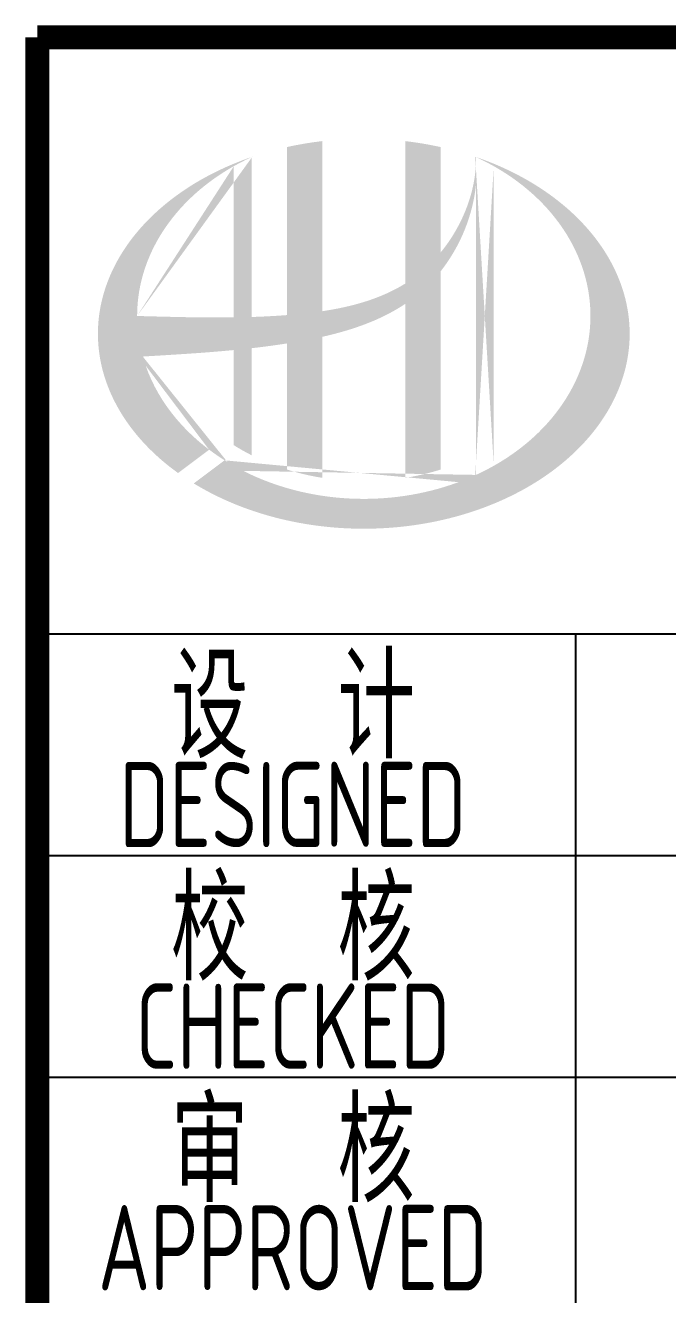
# Model space of a CAD drawing. Extents: x 5904849 to 6011887, y -826029 to -177002.
# Drawn here: x 5945214 to 5947099, y -402025 to -398302 of the extents above; entities that cross this region are included whole.
import ezdxf
from ezdxf.enums import TextEntityAlignment as Align

# ---------------------------------------------------------------- set-up
doc = ezdxf.new("R2010")
doc.units = 0
doc.header["$LTSCALE"] = 1000
doc.header["$MEASUREMENT"] = 0
doc.layers.get('0').update_dxf_attribs({"linetype": 'CONTINUOUS'})
doc.styles.add('AHD', font='sceie.shx', dxfattribs={"width": 0.7, "bigfont": 'sceic.shx'})

msp = doc.modelspace()

# ---------------------------------------------------------------- hatches: boundary and pattern name
h = msp.add_hatch(color=256)
edge = h.paths.add_edge_path()
edge.add_spline(control_points=[(5946085.9, -399215.7), (5946092, -399214.3), (5946098.1, -399212.9), (5946147.2, -399201), (5946189.8, -399188), (5946264.8, -399156.9), (5946297.7, -399139.9), (5946328.6, -399119.3)], knot_values=[61.629012, 61.629012, 61.629012, 61.629012, 63.330431, 63.330431, 75.353634, 75.353634, 85.398649, 85.398649, 85.398649, 85.398649], degree=3, periodic=0)
edge.add_line((5946328.6, -399119.3), (5946328.6, -399629.5))
edge.add_spline(control_points=[(5946328.6, -399629.5), (5946345.7, -399626.8), (5946362.7, -399623.5), (5946397.5, -399615.4), (5946415.2, -399610.6), (5946432.6, -399605.1)], knot_values=[4.908456, 4.908456, 4.908456, 4.908456, 4.992821, 4.992821, 5.083034, 5.083034, 5.083034, 5.083034], degree=3, periodic=0)
edge.add_line((5946432.6, -399605.1), (5946432.6, -399023.7))
edge.add_spline(control_points=[(5946432.6, -399023.7), (5946441.2, -399012.7), (5946449.4, -399001.4), (5946475.5, -398961.7), (5946491.2, -398931.8), (5946520.4, -398859), (5946531.6, -398815.2), (5946536.3, -398769.9), (5946536.4, -398768.6), (5946536.6, -398767.3)], knot_values=[97.991744, 97.991744, 97.991744, 97.991744, 101.64219, 101.64219, 110.337975, 110.337975, 121.934322, 121.934322, 122.270691, 122.270691, 122.270691, 122.270691], degree=3, periodic=0)
edge.add_line((5946536.6, -398767.3), (5946536.6, -398696.9))
edge.add_spline(control_points=[(5946536.6, -398696.9), (5946536.5, -398704.6), (5946536.1, -398712.2), (5946535.5, -398719.9)], knot_values=[126.194075, 126.194075, 126.194075, 126.194075, 128.396762, 128.396762, 128.396762, 128.396762], degree=3, periodic=0)
edge.add_spline(control_points=[(5946535.5, -398719.9), (5946535.1, -398726.1), (5946534.5, -398732.3), (5946533.7, -398738.6)], knot_values=[124.417049, 124.417049, 124.417049, 124.417049, 126.194075, 126.194075, 126.194075, 126.194075], degree=3, periodic=0)
edge.add_spline(control_points=[(5946533.7, -398738.6), (5946532.5, -398747.7), (5946531.1, -398756.8), (5946529.3, -398765.9)], knot_values=[121.80529, 121.80529, 121.80529, 121.80529, 124.417049, 124.417049, 124.417049, 124.417049], degree=3, periodic=0)
edge.add_spline(control_points=[(5946529.3, -398765.9), (5946526.9, -398778.1), (5946524, -398790.2), (5946520.5, -398802.2)], knot_values=[118.31574, 118.31574, 118.31574, 118.31574, 121.80529, 121.80529, 121.80529, 121.80529], degree=3, periodic=0)
edge.add_spline(control_points=[(5946520.5, -398802.2), (5946517, -398814.3), (5946512.9, -398826.3), (5946508.4, -398838.2)], knot_values=[114.795988, 114.795988, 114.795988, 114.795988, 118.31574, 118.31574, 118.31574, 118.31574], degree=3, periodic=0)
edge.add_spline(control_points=[(5946508.4, -398838.2), (5946503.9, -398849.9), (5946498.9, -398861.4), (5946493.5, -398872.8)], knot_values=[111.329641, 111.329641, 111.329641, 111.329641, 114.795988, 114.795988, 114.795988, 114.795988], degree=3, periodic=0)
edge.add_spline(control_points=[(5946493.5, -398872.8), (5946488, -398884.3), (5946481.9, -398895.7), (5946475.5, -398906.7)], knot_values=[107.79529, 107.79529, 107.79529, 107.79529, 111.329641, 111.329641, 111.329641, 111.329641], degree=3, periodic=0)
edge.add_spline(control_points=[(5946475.5, -398906.7), (5946469.2, -398917.6), (5946462.5, -398928.1), (5946455.3, -398938.4)], knot_values=[104.343579, 104.343579, 104.343579, 104.343579, 107.79529, 107.79529, 107.79529, 107.79529], degree=3, periodic=0)
edge.add_spline(control_points=[(5946455.3, -398938.4), (5946448.1, -398948.8), (5946440.5, -398958.8), (5946432.6, -398968.5)], knot_values=[100.8507, 100.8507, 100.8507, 100.8507, 104.343579, 104.343579, 104.343579, 104.343579], degree=3, periodic=0)
edge.add_line((5946432.6, -398968.5), (5946432.6, -398659.2))
edge.add_spline(control_points=[(5946432.6, -398659.2), (5946398.5, -398651.7), (5946363.7, -398645.8), (5946328.6, -398641.7)], knot_values=[4.423999, 4.423999, 4.423999, 4.423999, 4.558741, 4.558741, 4.558741, 4.558741], degree=3, periodic=0)
edge.add_line((5946328.6, -398641.7), (5946328.6, -399059.8))
edge.add_spline(control_points=[(5946328.6, -399059.8), (5946256.6, -399104.4), (5946172.4, -399127.6), (5946085.9, -399140.6)], knot_values=[63.246215, 63.246215, 63.246215, 63.246215, 87.689124, 87.689124, 87.689124, 87.689124], degree=3, periodic=0)
edge.add_line((5946085.9, -399140.6), (5946085.9, -398641.7))
edge.add_spline(control_points=[(5946085.9, -398641.7), (5946050.7, -398645.8), (5946015.9, -398651.7), (5945981.9, -398659.2)], knot_values=[4.866038, 4.866038, 4.866038, 4.866038, 5.000777, 5.000777, 5.000777, 5.000777], degree=3, periodic=0)
edge.add_line((5945981.9, -398659.2), (5945981.9, -399152.1))
edge.add_spline(control_points=[(5945981.9, -399152.1), (5945980.2, -399152.2), (5945945.3, -399154.8), (5945910.6, -399156.6), (5945877.9, -399157.6)], knot_values=[43.657356, 43.657356, 43.657356, 43.657356, 44.134253, 53.497092, 53.497092, 53.497092, 53.497092], degree=3, periodic=0)
edge.add_line((5945877.9, -399157.6), (5945877.9, -398688.5))
edge.add_spline(control_points=[(5945877.9, -398688.5), (5945860.8, -398694.3), (5945844.1, -398700.6), (5945827.7, -398707.4)], knot_values=[5.14157, 5.14157, 5.14157, 5.14157, 5.212921, 5.212921, 5.212921, 5.212921], degree=3, periodic=0)
edge.add_spline(control_points=[(5945827.7, -398707.4), (5945820.8, -398710.2), (5945813.9, -398713.1), (5945781.7, -398727.3), (5945757.2, -398739.5), (5945733.7, -398752.7)], knot_values=[5.212921, 5.212921, 5.212921, 5.212921, 5.24296, 5.24296, 5.355623, 5.355623, 5.355623, 5.355623], degree=3, periodic=0)
edge.add_spline(control_points=[(5945733.7, -398752.7), (5945718.8, -398761.1), (5945704.4, -398769.8), (5945690.4, -398778.9)], knot_values=[5.355623, 5.355623, 5.355623, 5.355623, 5.426974, 5.426974, 5.426974, 5.426974], degree=3, periodic=0)
edge.add_spline(control_points=[(5945690.4, -398778.9), (5945683, -398783.8), (5945675.7, -398788.7), (5945662.2, -398798.2), (5945656, -398802.7), (5945649.8, -398807.3)], knot_values=[5.426974, 5.426974, 5.426974, 5.426974, 5.464765, 5.464765, 5.498325, 5.498325, 5.498325, 5.498325], degree=3, periodic=0)
edge.add_spline(control_points=[(5945649.8, -398807.3), (5945623.8, -398826.9), (5945599.7, -398847.7), (5945577.8, -398869.7)], knot_values=[5.498325, 5.498325, 5.498325, 5.498325, 5.641027, 5.641027, 5.641027, 5.641027], degree=3, periodic=0)
edge.add_spline(control_points=[(5945577.8, -398869.7), (5945570.8, -398876.7), (5945564, -398883.8), (5945543.6, -398906.4), (5945530.7, -398922.2), (5945518.9, -398938.4)], knot_values=[5.641027, 5.641027, 5.641027, 5.641027, 5.686569, 5.686569, 5.783729, 5.783729, 5.783729, 5.783729], degree=3, periodic=0)
edge.add_spline(control_points=[(5945518.9, -398938.4), (5945503.8, -398959.2), (5945490.5, -398980.6), (5945477.4, -399005.6), (5945475.8, -399008.7), (5945474.2, -399011.9)], knot_values=[5.783729, 5.783729, 5.783729, 5.783729, 5.908374, 5.908374, 5.92643, 5.92643, 5.92643, 5.92643], degree=3, periodic=0)
edge.add_spline(control_points=[(5945474.2, -399011.9), (5945461.7, -399037), (5945451.7, -399062.7), (5945444.2, -399088.6)], knot_values=[5.92643, 5.92643, 5.92643, 5.92643, 6.069132, 6.069132, 6.069132, 6.069132], degree=3, periodic=0)
edge.add_spline(control_points=[(5945444.2, -399088.6), (5945440.9, -399099.7), (5945438.2, -399110.9), (5945432.8, -399137), (5945430.5, -399152.1), (5945429.1, -399167.1)], knot_values=[6.069132, 6.069132, 6.069132, 6.069132, 6.130179, 6.130179, 6.211834, 6.211834, 6.211834, 6.211834], degree=3, periodic=0)
edge.add_spline(control_points=[(5945429.1, -399167.1), (5945427.9, -399180.3), (5945427.2, -399193.5), (5945427.2, -399206.7)], knot_values=[6.211834, 6.211834, 6.211834, 6.211834, 6.283185, 6.283185, 6.283185, 6.283185], degree=3, periodic=0)
edge.add_spline(control_points=[(5945427.2, -399206.7), (5945427.2, -399216), (5945427.5, -399225.4), (5945428.2, -399234.7)], knot_values=[6.283185, 6.283185, 6.283185, 6.283185, 6.333655, 6.333655, 6.333655, 6.333655], degree=3, periodic=0)
edge.add_spline(control_points=[(5945428.2, -399234.7), (5945429.4, -399253.3), (5945431.9, -399271.9), (5945435.7, -399290.5)], knot_values=[6.333655, 6.333655, 6.333655, 6.333655, 6.434594, 6.434594, 6.434594, 6.434594], degree=3, periodic=0)
edge.add_spline(control_points=[(5945435.7, -399290.5), (5945435.9, -399291.7), (5945436.2, -399292.9), (5945440.1, -399311.4), (5945444.9, -399328.6), (5945450.8, -399345.6)], knot_values=[6.434594, 6.434594, 6.434594, 6.434594, 6.441278, 6.441278, 6.535532, 6.535532, 6.535532, 6.535532], degree=3, periodic=0)
edge.add_spline(control_points=[(5945450.8, -399345.6), (5945457, -399363.8), (5945464.5, -399381.9), (5945473.3, -399399.7)], knot_values=[6.535532, 6.535532, 6.535532, 6.535532, 6.636471, 6.636471, 6.636471, 6.636471], degree=3, periodic=0)
edge.add_spline(control_points=[(5945473.3, -399399.7), (5945475.5, -399404.1), (5945477.8, -399408.6), (5945487.1, -399426.2), (5945494.8, -399439.3), (5945503.2, -399452.1)], knot_values=[6.636471, 6.636471, 6.636471, 6.636471, 6.661894, 6.661894, 6.73741, 6.73741, 6.73741, 6.73741], degree=3, periodic=0)
edge.add_spline(control_points=[(5945503.2, -399452.1), (5945514.4, -399469.3), (5945526.7, -399486.1), (5945540.3, -399502.5)], knot_values=[6.73741, 6.73741, 6.73741, 6.73741, 6.838349, 6.838349, 6.838349, 6.838349], degree=3, periodic=0)
edge.add_spline(control_points=[(5945540.3, -399502.5), (5945546.2, -399509.6), (5945552.3, -399516.7), (5945566.8, -399532.6), (5945575.4, -399541.5), (5945584.3, -399550.1)], knot_values=[6.838349, 6.838349, 6.838349, 6.838349, 6.88251, 6.88251, 6.939288, 6.939288, 6.939288, 6.939288], degree=3, periodic=0)
edge.add_spline(control_points=[(5945584.3, -399550.1), (5945600, -399565.5), (5945616.9, -399580.3), (5945634.8, -399594.5)], knot_values=[6.939288, 6.939288, 6.939288, 6.939288, 7.040227, 7.040227, 7.040227, 7.040227], degree=3, periodic=0)
edge.add_spline(control_points=[(5945634.8, -399594.5), (5945643.7, -399601.6), (5945652.9, -399608.6), (5945662.4, -399615.3)], knot_values=[7.040227, 7.040227, 7.040227, 7.040227, 7.090696, 7.090696, 7.090696, 7.090696], degree=3, periodic=0)
edge.add_line((5945662.4, -399615.3), (5945753.5, -399547))
edge.add_ellipse((5946207.2, -399154.7), major_axis=(665, 0), ratio=0.806676, start_angle=192.819, end_angle=226.9853, ccw=False)
edge.add_spline(control_points=[(5945558.8, -399273.7), (5945582.8, -399272.2), (5945606.9, -399270.8), (5945695.6, -399265.3), (5945760.4, -399261), (5945825.9, -399254.6)], knot_values=[11.398263, 11.398263, 11.398263, 11.398263, 18.40729, 18.40729, 37.18094, 37.18094, 37.18094, 37.18094], degree=3, periodic=0)
edge.add_line((5945825.9, -399254.6), (5945825.9, -399533.7))
edge.add_spline(control_points=[(5945825.9, -399533.7), (5945829.4, -399535.9), (5945833, -399538.1), (5945850, -399548.3), (5945863.8, -399555.9), (5945877.9, -399563.1)], knot_values=[4.049945, 4.049945, 4.049945, 4.049945, 4.072021, 4.072021, 4.153257, 4.153257, 4.153257, 4.153257], degree=3, periodic=0)
edge.add_line((5945877.9, -399563.1), (5945877.9, -399249.2))
edge.add_spline(control_points=[(5945877.9, -399249.2), (5945910.1, -399245.5), (5945942.5, -399241.3), (5945977.3, -399235.9), (5945979.6, -399235.5), (5945981.9, -399235.2)], knot_values=[42.135009, 42.135009, 42.135009, 42.135009, 51.307228, 51.307228, 51.948574, 51.948574, 51.948574, 51.948574], degree=3, periodic=0)
edge.add_line((5945981.9, -399235.2), (5945981.9, -399605.1))
edge.add_spline(control_points=[(5945981.9, -399605.1), (5946015.5, -399615.7), (5946050.4, -399623.9), (5946085.9, -399629.5)], knot_values=[4.34174, 4.34174, 4.34174, 4.34174, 4.516316, 4.516316, 4.516316, 4.516316], degree=3, periodic=0)
edge.add_line((5946085.9, -399629.5), (5946085.9, -399215.7))
edge = h.paths.add_edge_path(flags=16)
edge.add_ellipse((5946207.2, -399154.7), major_axis=(665, 0), ratio=0.806676, start_angle=124.9875, end_angle=179.999, ccw=False)
edge.add_line((5945825.9, -398715.2), (5945825.9, -399158.8))
edge.add_spline(control_points=[(5945825.9, -399158.8), (5945730.5, -399160.1), (5945636.6, -399157.1), (5945542.2, -399154.7)], knot_values=[11.27373, 11.27373, 11.27373, 11.27373, 38.687513, 38.687513, 38.687513, 38.687513], degree=3, periodic=0)
edge = h.paths.add_edge_path()
edge.add_spline(control_points=[(5945708.4, -399645.8), (5945739.4, -399664.8), (5945772.6, -399682.1), (5945857.2, -399719.3), (5945910.5, -399737.2), (5946021.2, -399763.7), (5946078.7, -399772.5), (5946194.8, -399780.2), (5946253.5, -399779.3), (5946369, -399767.8), (5946425.9, -399757.3), (5946534.9, -399727.2), (5946587.1, -399707.7), (5946684, -399660.8), (5946728.8, -399633.5), (5946808.7, -399572.5), (5946843.9, -399539), (5946903.2, -399467.5), (5946927.3, -399429.6), (5946963.7, -399351.5), (5946976, -399311.3), (5946988.6, -399230.1), (5946988.9, -399189.1), (5946977.4, -399107.6), (5946965.6, -399067.1), (5946930, -398988.4), (5946906.2, -398950.2), (5946847.4, -398878), (5946812.3, -398844), (5946732.5, -398782.4), (5946687.8, -398754.7), (5946606.6, -398714.9), (5946572.2, -398700.7), (5946536.6, -398688.5)], knot_values=[0.886421, 0.886421, 0.886421, 0.886421, 1.040557, 1.040557, 1.261172, 1.261172, 1.481788, 1.481788, 1.702404, 1.702404, 1.92302, 1.92302, 2.143636, 2.143636, 2.364252, 2.364252, 2.584868, 2.584868, 2.805484, 2.805484, 3.026099, 3.026099, 3.246715, 3.246715, 3.46852, 3.46852, 3.690325, 3.690325, 3.91213, 3.91213, 4.133935, 4.133935, 4.283209, 4.283209, 4.283209, 4.283209], degree=3, periodic=0)
edge.add_line((5946536.6, -398688.5), (5946536.6, -398688.5))
edge.add_spline(control_points=[(5946536.6, -398688.6), (5946536.6, -398691.4), (5946536.6, -398694.1), (5946536.6, -398696.9)], knot_values=[128.396762, 128.396762, 128.396762, 128.396762, 129.192193, 129.192193, 129.192193, 129.192193], degree=3, periodic=0)
edge.add_line((5946536.6, -398696.9), (5946536.6, -399620.8))
edge.add_ellipse((5946207.2, -399154.7), major_axis=(665, 0), ratio=0.806676, start_angle=232.1054, end_angle=299.6833, ccw=False)
edge.add_line((5945798.8, -399578.1), (5945708.4, -399645.8))
edge = h.paths.add_edge_path(flags=16)
edge.add_ellipse((5946207.2, -399154.7), major_axis=(665, 0), ratio=0.806676, start_angle=304.9875, end_angle=415.0121, ccw=False)
edge.add_line((5946588.6, -399594.2), (5946588.6, -398715.2))

# ---------------------------------------------------------------- linework, layer by layer
for p, q in [((5945249.4, -400087.3), (5956249.4, -400087.3)), ((5946829.4, -403337.3), (5946829.4, -400087.3)), ((5946829.4, -403337.3), (5946829.4, -400087.3)), ((5946829.4, -403337.3), (5946829.4, -400087.3)), ((5945249.4, -400737.3), (5950749.4, -400737.3)), ((5945249.4, -401387.3), (5950749.4, -401387.3))]:
    msp.add_line(p, q)
at = {"const_width": 70}
for points in [[(5945249.4, -398337.3), (5945249.4, -404337.3)], [(5963249.4, -398337.3), (5945249.4, -398337.3)]]:
    msp.add_lwpolyline(points, dxfattribs=at)

# ---------------------------------------------------------------- texts
at = {"style": 'AHD', "width": 0.8}
for s, height, p in [('设  计', 300, (5945999.4, -400287.3)), ('设  计', 300, (5945999.4, -400287.3)), ('DESIGNED', 250, (5945999.4, -400587.3)), ('DESIGNED', 250, (5945999.4, -400587.3)), ('校  核', 300, (5945999.4, -400937.3)), ('校  核', 300, (5945999.4, -400937.3)), ('CHECKED', 250, (5945999.4, -401237.3)), ('CHECKED', 250, (5945999.4, -401237.3)), ('审  核', 300, (5945999.4, -401587.3)), ('审  核', 300, (5945999.4, -401587.3)), ('APPROVED', 250, (5945999.4, -401887.3)), ('APPROVED', 250, (5945999.4, -401887.3))]:
    msp.add_text(s, height=height, dxfattribs=at).set_placement(p, align=Align.MIDDLE)

doc.saveas('drawing.dxf')
